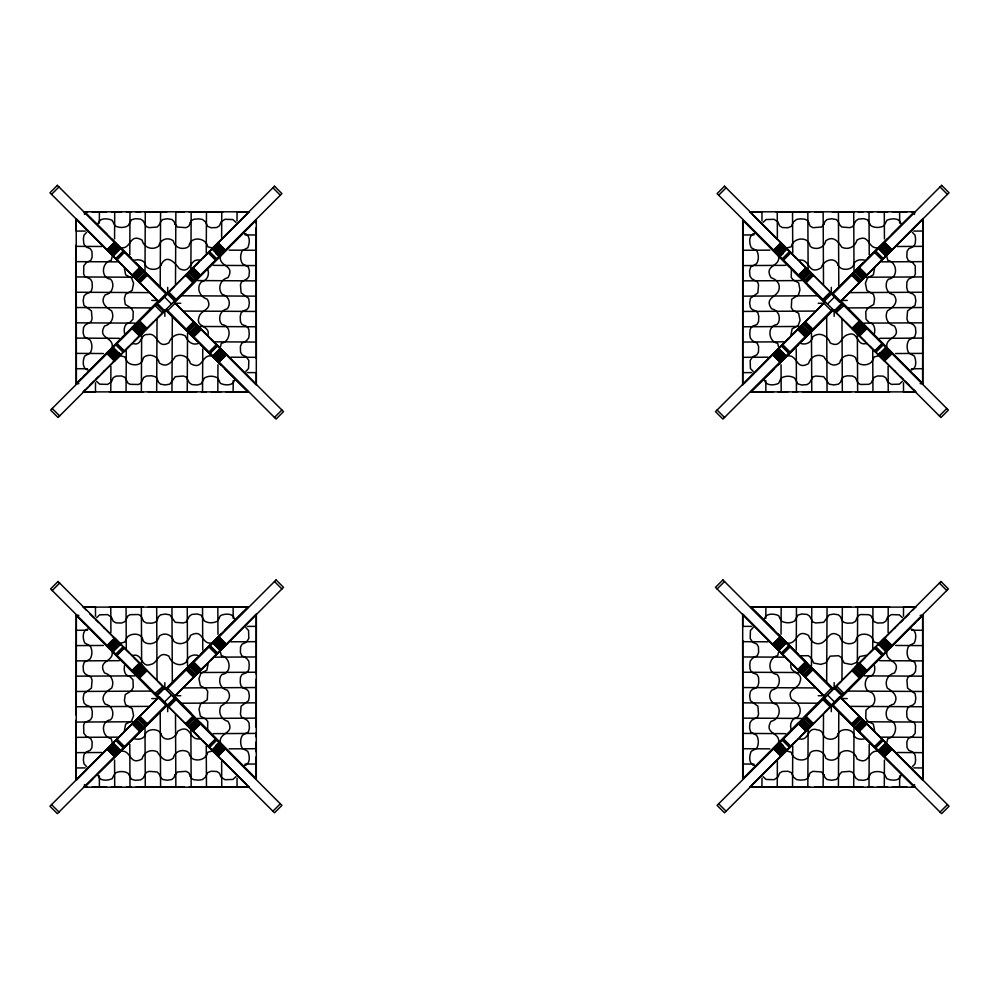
<?xml version="1.0" encoding="UTF-8"?>
<svg xmlns="http://www.w3.org/2000/svg" width="999" height="999" viewBox="0 0 999 999"><rect width="100%" height="100%" fill="white"/><g stroke="black" fill="none" stroke-linecap="round" stroke-linejoin="round"><path stroke-width="1.5" d="M80.882 379.083L76.386 383.641L76.224 245.042M122.265 733.878L76.224 780.119L76.261 720.067M76.261 715.234L76.386 615.359L85.002 624.1M256.156 227.747L256.306 358.653M256.206 737.125L256.206 732.292M256.268 679.07L256.206 727.459M210.265 660.426L256.306 614.185L256.268 674.238M742.694 384.815L742.694 220.055L824.65 302.51L742.694 384.815L742.856 220.055L751.473 228.783M746.74 774.999L742.856 778.945L742.694 640.347M876.735 265.122L922.776 218.881L922.614 383.641L913.998 374.9M918.118 619.917L922.614 615.359L922.776 780.119L876.735 733.878M256.194 751.91L256.206 741.982M256.194 756.743L256.144 778.945L200.125 722.464M95.517 382.829L95.467 391.883L83.292 391.895L85.277 389.922M99.351 223.077L99.4 211.925L106.681 211.913M109.465 391.883L110.777 391.87L110.901 366.383M114.573 238.948L114.71 211.913L121.428 211.9M110.777 391.87L126.061 391.87L126.274 350.649M129.783 254.795L129.995 211.9L131.119 211.9M126.061 391.87L141.359 391.858L141.646 334.915M144.992 270.629L145.292 211.888L166.833 211.85M156.668 391.845L157.03 319.156M160.202 286.513L160.577 211.863M164.835 316.346L164.86 309.94M167.67 293.756L167.695 287.337M148.177 391.845L171.953 391.833L172.328 317.183M175.499 284.528L175.861 211.85L184.353 211.85M171.953 391.833L187.238 391.808L187.537 333.067M190.884 268.781L191.171 211.838L223.064 211.813M201.411 391.795L202.535 391.795L202.747 348.901M206.256 253.047L206.468 211.825M211.101 391.795L217.819 391.783L217.957 364.747M221.628 237.312L221.753 211.825M225.861 391.77L233.129 391.77L233.192 380.619M237.013 220.866L237.063 211.813L249.238 211.8L166.92 293.756L84.478 211.8L84.478 214.423M914.522 784.577L914.522 787.2L832.08 705.244L749.762 787.2L761.937 787.187L761.987 778.134M765.808 618.381L765.871 607.23L850.823 607.155M761.937 787.187L777.247 787.175L777.372 761.688M781.043 634.253L781.181 607.217M777.247 787.175L792.532 787.175L792.744 745.953M796.253 650.099L796.465 607.205M792.532 787.175L807.829 787.162L808.116 730.219M811.463 665.933L811.762 607.192M814.647 787.15L823.139 787.15L823.501 714.472M826.673 681.817L827.047 607.167M831.305 711.663L831.33 705.244M834.14 689.06L834.165 682.654M823.139 787.15L838.423 787.137L838.798 712.487M841.97 679.844L842.332 607.155M838.423 787.137L853.708 787.112L854.008 728.371M857.354 664.085L857.641 607.142L889.535 607.117M867.881 787.1L869.005 787.1L869.217 744.205M872.726 648.351L872.939 607.13M877.572 787.1L884.29 787.087L884.427 760.052M888.099 632.617L888.223 607.13M892.319 787.087L899.6 787.075L899.649 775.923M903.483 616.171L903.533 607.117L915.708 607.105L912.412 610.389M112.075 347.664C114.286 336.401 96.99 339.285 104.52 326.049C111.151 324.338 114.748 317.62 111.651 310.901C106.181 307.442 99.613 302.522 105.157 294.892C111.488 293.631 114.373 287.287 112.05 281.194L110.589 279.158C100.237 278.022 101.761 261.85 111.189 260.389L112.512 255.344M220.454 256.031C218.257 267.295 235.539 264.398 228.009 277.635C220.617 279.221 217.195 288.162 222.078 294.33C228.534 295.804 231.556 303.009 227.372 308.803C221.041 310.052 218.157 316.408 220.479 322.502L221.94 324.538C232.292 325.686 230.769 341.833 221.341 343.306L220.017 348.351M778.546 742.969C780.743 731.705 763.461 734.602 770.991 721.365C778.383 719.779 781.805 710.838 776.922 704.67C770.466 703.196 767.444 695.991 771.628 690.197C777.959 688.948 780.843 682.592 778.521 676.498L777.06 674.462C766.708 673.314 768.231 657.167 777.659 655.694L778.983 650.649M886.925 651.336C884.714 662.599 902.01 659.715 894.48 672.951C887.849 674.662 884.252 681.38 887.349 688.099C892.819 691.558 899.387 696.478 893.843 704.108C887.512 705.369 884.627 711.713 886.95 717.806L888.411 719.842C898.713 721.003 897.264 737.137 887.811 738.611L886.488 743.656M124.575 267.445L124.563 267.52A19.243 16.671 -90 0 0 124.513 268.881L125.662 274.887L131.593 278.009L133.591 283.329L132.168 290.384L125.587 294.343L124.425 298.451L125.262 304.458L131.206 308.017L133.229 311.626L132.979 319.193L129.808 322.59M207.967 336.251L207.967 336.163A19.243 16.671 -90 0 0 208.017 334.802C210.265 325.274 195.055 327.497 199.026 317.183C200.462 309.578 213.299 310.277 207.268 299.225C200.225 297.015 195.679 288.324 201.323 281.855C207.23 280.619 209.865 274.65 207.592 269.018M791.033 662.837L791.033 662.749A19.243 16.671 -90 0 0 790.983 664.198C788.735 673.726 803.945 671.503 799.974 681.817C798.538 689.422 785.701 688.723 791.732 699.775C798.775 701.985 803.321 710.676 797.677 717.145C791.77 718.381 789.135 724.35 791.408 729.982M874.425 731.555L874.437 731.48A19.243 16.671 -90 0 0 874.487 730.119L873.338 724.113L867.407 720.991L865.746 718.244L865.996 710.164L869.63 706.855M142.27 360.951L143.569 357.53L145.604 356.069C151.698 353.746 158.054 356.618 159.303 362.949C166.933 368.494 171.865 361.938 175.325 356.468C182.043 353.371 188.761 356.955 190.472 363.586C203.709 371.116 200.824 353.833 212.088 356.044M856.73 638.049L855.431 641.47L853.396 642.931C847.302 645.254 840.946 642.382 839.697 636.051C829.008 628.383 828.034 640.908 821.016 643.269C814.61 645.179 810.301 640.746 808.528 635.414C795.291 627.884 798.176 645.167 786.912 642.956M98.052 223.701C99.101 217.607 107.842 218.182 112.125 220.329L115.097 225.849C118.956 227.984 124.351 228.084 128.122 225.662L131.443 219.805L135.29 218.681L140.622 219.106L143.132 220.841L146.353 226.661L149.238 227.66L157.23 227.023L159.715 224.238M234.478 379.995C233.391 386.101 224.713 385.489 220.404 383.354L218.669 380.032M764.522 619.005C765.571 612.924 774.312 613.498 778.596 615.646L780.331 618.968M900.948 775.299C899.899 781.393 891.158 780.818 886.875 778.671L883.903 773.151C880.044 771.016 874.649 770.916 870.878 773.338L867.557 779.195L863.71 780.319L858.378 779.894L855.868 778.159L852.646 772.339L849.762 771.34L841.77 771.977L839.285 774.762M190.359 222.515L188.911 226.111L186.051 227.672L177.46 227.048L175.025 224.088M808.666 776.41L810.089 772.889L812.949 771.328L821.54 771.952L823.975 774.912M218.669 618.968L220.404 615.646C224.713 613.511 233.404 612.899 234.478 619.005M780.331 380.032L778.596 383.354C774.287 385.489 765.596 386.101 764.522 379.995M218.669 618.993L217.445 621.153C213.574 623.301 208.179 623.401 204.408 620.966L201.086 615.109L197.24 613.985L191.908 614.422L189.398 616.146L186.176 621.977L183.292 622.964L175.3 622.327L169.78 614.835L165.147 614.06L160.577 614.835L158.541 616.72L156.818 620.816L155.07 622.352L151.711 623.201L146.478 622.976L143.619 621.428L140.847 615.671L138.374 614.522L130.207 614.685L128.022 615.796L124.95 621.628L121.516 623.039L115.959 622.864L113.187 621.241L111.389 617.132L107.592 614.61L99.625 614.847L96.616 617.644M780.331 380.007L781.555 377.847C785.426 375.699 790.821 375.599 794.592 378.034L797.914 383.891L801.76 385.015L807.092 384.578L809.602 382.854L812.824 377.023L815.708 376.036L823.7 376.673L829.22 384.165L833.853 384.94L838.423 384.165L840.459 382.28L842.182 378.184L843.93 376.648L847.289 375.799L852.522 376.024L855.381 377.572L858.153 383.329L860.626 384.478L868.793 384.315L870.978 383.204L874.05 377.372L877.484 375.961L883.041 376.136L885.813 377.759L887.611 381.868L891.408 384.39L899.375 384.153L902.384 381.356M205.657 776.935L207.58 772.677L211.014 771.265L216.571 771.44L219.343 773.064L221.141 777.172L224.937 779.695L232.904 779.457L235.914 776.66M793.343 222.065L791.42 226.323L787.986 227.735L782.429 227.56L779.657 225.936L777.859 221.828L774.063 219.305L766.096 219.543L763.086 222.34M175.025 774.937L173.988 777.584L171.953 779.47L167.382 780.256L162.75 779.47L160.739 777.534L159.715 774.774M823.975 224.063L825.012 221.416L827.047 219.53L831.618 218.744L836.25 219.53L838.261 221.466L839.285 224.226M142.27 360.976C139.848 366.321 130.07 365.759 126.998 361.451M856.73 638.024C859.152 632.679 868.93 633.241 872.002 637.549M159.715 224.226L160.739 221.466L162.75 219.53L167.382 218.744L171.953 219.53L173.988 221.416L175.025 224.063M839.285 774.774L838.261 777.534L836.25 779.47L831.618 780.256L827.047 779.47L825.012 777.584L823.975 774.937M190.359 222.477L191.683 220.367L194.156 219.218L198.564 218.868L202.322 219.38L205.632 221.99M808.641 776.523L807.317 778.633L804.844 779.782L800.436 780.132L796.678 779.62L793.368 777.01M160.789 265.434C166.371 252.959 174.725 262.575 179.271 268.581C191.658 274.787 188.973 258.479 199.226 260.09A19.243 16.671 0 0 1 200.587 260.14L200.662 260.152M838.211 733.566C837.424 740.271 826.36 741.083 823.576 735.601C822.851 732.629 820.828 729.844 817.394 729.919C806.805 726.136 809.54 741.096 799.774 738.91A19.243 16.671 0 0 1 798.413 738.86L798.338 738.848M124.937 664.335C123.352 668.843 124.076 675.699 129.783 676.41M207.592 729.982L207.742 721.615L205.856 719.093L200.324 716.108L199.051 709.14L200.487 704.133L207.268 699.775L207.692 691.296L205.919 688.623L200.362 685.701L198.938 678.633L200.936 673.314L206.868 670.192L208.017 664.198A19.243 16.671 -90 0 0 207.967 662.837L207.967 662.837M791.408 269.018L791.258 277.385L793.144 279.907L798.676 282.892L799.949 289.86L798.513 294.867L791.732 299.225L791.308 307.704L793.081 310.377L798.638 313.299L800.062 320.367L798.064 325.686L792.132 328.808L790.983 334.802A19.243 16.671 -90 0 0 791.033 336.163L791.033 336.251M874.063 334.665C875.648 330.157 874.924 323.301 869.217 322.59M160.789 265.472C158.217 270.741 148.052 270.529 145.529 265.397C144.83 259.678 137.962 258.928 133.441 260.514M838.211 733.528C840.783 728.259 850.948 728.471 853.471 733.603C854.17 739.322 861.038 740.072 865.559 738.486M233.267 243.132L244.006 232.33M175.025 774.912L177.46 771.952L186.051 771.328L188.911 772.889L190.359 776.485M823.975 224.088L821.54 227.048L812.949 227.672L810.089 226.111L808.666 222.59M126.998 637.549C130.07 633.241 139.848 632.679 142.27 638.024M872.002 361.451C868.93 365.759 859.152 366.321 856.73 360.976M205.632 777.01L202.322 779.62L198.564 780.132L194.156 779.782L191.683 778.633L190.359 776.523M793.368 221.99L796.678 219.38L800.436 218.868L804.844 219.218L807.317 220.367L808.641 222.477M807.729 319.493L793.106 334.178M195.891 280.794L174.35 302.51L256.306 384.815L256.306 220.055L174.35 302.51L205.894 334.178M803.109 718.206L824.65 696.49L742.694 614.185L742.694 778.945L824.65 696.49L793.106 664.822M862.362 676.098L840.821 697.814L872.364 729.482M115.222 360.102L100.849 374.413M883.778 638.898L898.151 624.587M755.182 372.29L778.558 348.776M188.686 272.103L198.601 262.213M133.928 341.471L143.881 331.556M855.156 667.407L865.072 657.529M810.226 726.997L800.399 736.787M196.828 658.079L165.609 689.06L123.901 647.539L116.521 654.845M863.298 262.762L832.08 293.756L831.33 293.007M802.172 340.921L833.391 309.94L875.099 351.461L882.479 344.156M788.735 338.574L779.22 348.114M155.482 700.499L126.636 729.482M821.952 305.195L817.219 309.965M843.518 298.501L872.364 269.518M83.953 375.974L85.002 374.9M247.527 228.783L256.144 220.055L256.156 223.127M913.998 624.1L915.047 623.026M219.056 257.442L209.603 266.995M885.526 652.747L876.073 662.312M103.983 355.806L108.716 351.036M167.67 293.007L166.92 293.756M164.86 310.689L165.609 309.94L248.052 391.895L83.292 391.895L86.588 388.611M834.14 688.311L833.416 689.048L811.688 667.532M831.33 705.993L832.08 705.244M895.017 643.194L890.284 647.964M78.846 383.641L76.224 383.641L158.179 301.186L126.636 269.518M103.059 356.743L88.524 371.353M112.862 346.865L127.797 331.805M103.621 371.665L104.733 370.542M219.668 256.83L229.47 246.953M96.753 774.887L174.575 698.026M181.781 689.035L174.375 696.465L190.996 713.286M744.667 382.829L754.158 373.314M747.352 774.387L798.875 722.464M894.267 628.458L895.379 627.335M895.941 642.257L910.476 627.647M922.776 615.359L840.821 697.814L922.776 780.119L922.776 615.359L920.154 615.359M131.955 327.597L158.179 301.186L76.224 218.881L76.224 383.641M212.537 248.339L202.984 257.842M93.956 381.281L86.626 388.586M153.371 322.115L144.818 330.644M891.483 234.827L909.964 216.458M879.008 643.643L869.942 652.672M905.044 617.719L908.84 613.935M786.463 750.661L791.233 745.916M51.561 194.38L58.991 186.95M106.968 249.825L114.398 242.395L107.005 249.862M107.155 250.012L114.585 242.582M107.917 250.774L115.347 243.344M85.277 231.094L76.224 231.044L76.224 218.881L108.017 250.799L115.484 243.481M122.265 265.122L108.217 250.999L115.597 243.594M109.103 251.96L116.546 244.543M109.403 252.26L116.846 244.842M110.015 252.872L117.445 245.442M110.327 253.184L117.757 245.754M110.839 253.696L118.269 246.266M111.376 254.233L118.806 246.815M111.551 254.408L119.106 247.115M112.75 255.607L120.18 248.177M113.212 256.069L120.642 248.639M115.734 258.591L123.164 251.174M116.309 259.178L123.739 251.748M116.483 259.34L123.913 251.923M117.033 259.89L124.463 252.46M132.193 275.062L139.623 267.645M132.392 275.262L139.823 267.832L132.567 275.449M132.692 275.562L135.876 272.39M132.904 275.786L140.397 268.419M133.054 275.936L140.497 268.506M133.279 276.149L140.709 268.731M133.367 276.248L140.797 268.818M133.604 276.473L141.034 269.056L133.716 276.586M133.891 276.76L141.234 269.243M134.191 277.06L141.621 269.63M134.578 277.46L141.92 269.942M134.778 277.647L142.133 270.155M134.977 277.859L142.42 270.429M135.202 278.084L142.645 270.667L135.277 278.147M135.627 278.509L142.994 271.016M135.677 278.559L143.119 271.129M135.939 278.821L143.344 271.366M136.026 278.908L143.469 271.478M136.326 279.208L143.756 271.778M136.488 279.37L143.918 271.94M137.825 280.707L145.255 273.276M138.274 281.156L145.704 273.726M138.886 281.768L146.329 274.35M139.111 281.993L146.541 274.563M139.86 282.742L147.29 275.312M158.416 301.311L165.846 293.881M167.72 310.627L175.15 303.197M186.201 329.108L193.631 321.69M186.938 329.857L194.38 322.427M187.163 330.082L194.593 322.652M187.787 330.694L195.217 323.276M188.237 331.156L195.667 323.726M189.573 332.492L197.003 325.062M189.735 332.655L197.165 325.224M190.022 332.942L197.465 325.524M190.147 333.067L197.552 325.612M190.372 333.291L197.814 325.874M190.434 333.341L197.927 325.986M190.784 333.703L198.214 326.273M190.846 333.766L198.289 326.348M191.084 333.991L198.514 326.573M191.284 334.203L198.789 326.848M191.571 334.49L198.913 326.973M191.87 334.79L199.313 327.372M192.258 335.177L199.6 327.672M192.345 335.264L199.775 327.834M192.457 335.377L199.887 327.947M192.695 335.614L200.125 328.184M192.782 335.701L200.212 328.271M193.007 335.926L200.437 328.496M193.157 336.076L200.524 328.584M193.594 336.513L200.924 328.983M195.792 334.465L201.099 329.158M193.868 336.788L201.298 329.358M209.016 351.948L216.446 344.518M209.565 352.497L216.995 345.067M209.74 352.672L217.17 345.242M210.314 353.246L217.745 345.816M212.849 355.781L220.28 348.351M213.311 356.243L220.742 348.813M214.373 357.305L221.803 349.875M214.498 357.43L221.928 350.012M214.673 357.605L222.103 350.187M215.21 358.154L222.64 350.724M215.722 358.666L223.164 351.236M216.034 358.978L223.464 351.548M216.633 359.578L224.076 352.147M216.933 359.877L224.375 352.447M217.882 360.826L225.312 353.396M217.994 360.939L225.474 353.559M218.157 361.089L225.562 353.646M218.893 361.825L226.323 354.408M219.043 361.988L226.473 354.558M219.081 362.025L226.511 354.595M52.21 590.521L59.64 583.091M274.475 417.457L281.905 410.027M107.13 645.441L114.523 637.986M107.28 645.604L114.71 638.174M108.029 646.353L115.434 638.898M108.129 646.44L115.597 639.048M108.279 646.603L115.709 639.173M109.216 647.527L116.646 640.109M109.515 647.827L116.945 640.396M110.115 648.426L117.545 640.996M110.414 648.738L117.845 641.308M110.926 649.238L118.357 641.82M111.463 649.775L118.893 642.357M111.763 650.074L119.068 642.519M112.812 651.136L120.242 643.706M113.274 651.585L120.767 644.23M115.784 654.095L123.202 646.665M116.346 654.67L123.776 647.24M117.058 655.381L124.488 647.951M132.08 670.404L139.51 662.974M132.28 670.591L139.785 663.249M132.455 670.779L139.885 663.348M132.58 670.891L137.887 665.584M132.792 671.103L140.222 663.673M132.842 671.166L140.372 663.823M133.154 671.465L140.672 664.135M133.479 671.79L140.909 664.36M133.591 671.902L141.096 664.56M133.754 672.077L141.184 664.647M134.053 672.364L141.483 664.947M134.353 672.677L141.783 665.247M134.565 672.876L141.87 665.334M134.64 672.951L142.07 665.521M134.84 673.164L142.27 665.734M135.14 673.451L142.495 665.958M135.414 673.738L142.845 666.308M135.539 673.85L142.919 666.37M135.764 674.075L143.194 666.658M135.789 674.113L143.307 666.77M136.176 674.487L143.606 667.07M136.339 674.65L143.881 667.444M137.662 675.973L145.092 668.543M138.112 676.423L145.542 668.993M138.711 677.035L146.141 669.605M138.936 677.26L146.366 669.829M139.673 677.996L147.103 670.566M155.07 693.381L162.924 686.375M156.344 694.667L163.774 687.237M157.018 695.341L164.448 687.911M157.268 695.579L164.698 688.149M201.111 653.821L210.677 644.355M164.086 702.409L171.516 694.979M186.538 684.265L205.894 664.822M167.919 706.231L175.349 698.813M168.706 707.017L176.136 699.587M185.427 723.738L192.857 716.32M186.164 724.475L193.594 717.057M186.388 724.7L193.818 717.27M187 725.311L194.418 717.881M187.437 725.761L194.867 718.331M718.681 195.217L726.111 187.787M188.761 727.085L196.191 719.655M188.923 727.247L196.353 719.817M189.31 727.622L196.653 720.104M189.335 727.659L196.766 720.229M189.61 727.934L196.99 720.454M189.685 727.996L197.115 720.566M190.035 728.358L197.402 720.853M190.26 728.571L197.69 721.141M190.472 728.783L197.889 721.353M190.659 728.97L197.964 721.428M190.747 729.058L198.177 721.628M191.046 729.37L198.476 721.94M198.776 722.227L191.346 729.657L198.938 722.402M191.621 729.944L199.051 722.514M191.858 730.169L199.375 722.839M192.158 730.481L199.688 723.139M192.308 730.631L199.738 723.201M197.827 725.536L199.95 723.413M192.645 730.968L200.075 723.538M192.745 731.068L200.25 723.713M193.019 731.343L200.449 723.913M208.042 746.353L215.472 738.923M208.579 746.89L216.009 739.472M208.754 747.065L216.184 739.635M209.328 747.639L216.746 740.209M215.759 745.579L218.943 742.394M211.825 750.149L219.193 742.657M212.287 750.599L219.718 743.181M213.461 751.785L220.767 744.23M213.636 751.96L221.066 744.53M214.173 752.497L221.603 745.067M214.685 752.996L222.115 745.579M214.985 753.308L222.415 745.878M215.584 753.908L223.014 746.478M215.884 754.208L223.314 746.777M216.82 755.144L224.251 747.714M216.933 755.256L224.413 747.864M217.095 755.406L224.5 747.951M217.819 756.131L225.25 748.713M217.969 756.293L225.437 748.9M773.601 250.137L780.993 242.67M773.75 250.287L781.181 242.869M774.5 251.049L781.93 243.619M774.637 251.174L782.017 243.706M774.749 251.286L782.18 243.856M775.686 252.223L783.116 244.792M775.986 252.522L783.416 245.092M776.585 253.122L784.015 245.692M776.885 253.421L784.315 246.004M777.397 253.933L784.827 246.503M777.934 254.47L785.364 247.04M778.109 254.645L785.539 247.215M778.233 254.77L785.664 247.34M779.282 255.819L786.712 248.401M779.744 256.281L787.237 248.913M780.057 256.606L783.241 253.421M782.254 258.791L789.672 251.361M782.816 259.365L790.246 251.935M782.991 259.528L790.421 252.11M783.528 260.077L790.958 252.647M798.551 275.087L805.981 267.657M798.75 275.287L806.168 267.857M798.925 275.462L806.255 267.932M799.05 275.587L801.173 273.464M799.262 275.799L806.742 268.431M799.412 275.949L806.842 268.519M799.625 276.161L807.055 268.731M799.712 276.261L807.142 268.831M799.949 276.486L807.379 269.056M800.062 276.598L807.492 269.168M800.137 276.686L807.654 269.343M800.524 277.06L807.954 269.63M800.823 277.372L808.253 269.942M800.911 277.46L808.341 270.03M801.111 277.647L808.466 270.142M801.31 277.859L808.74 270.429M801.598 278.147L808.965 270.642M801.885 278.434L809.315 271.004M802.01 278.546L809.39 271.066M802.259 278.808L809.665 271.341M802.347 278.896L809.777 271.466M802.647 279.183L810.077 271.753M802.809 279.345L810.239 271.915M272.889 811.213L280.319 803.783M804.133 280.669L811.563 273.239M804.582 281.119L812 273.689M805.182 281.73L812.612 274.3M805.406 281.943L812.836 274.525M806.143 282.68L813.573 275.262M822.864 299.413L830.294 291.983M823.651 300.2L831.068 292.757M824.425 300.974L831.855 293.544M867.582 258.504L877.134 249.051M825.249 301.798L715.484 411.638L722.914 419.068L832.679 309.228M827.484 304.021L834.914 296.591M797.889 345.179L788.323 354.645M834.302 310.851L841.732 303.421M834.552 311.089L841.982 303.659M835.226 311.763L842.656 304.333M843.93 305.619L836.076 312.625M851.897 328.434L859.327 321.004M852.634 329.171L860.064 321.74M852.859 329.395L860.289 321.965M853.458 330.007L860.888 322.577M853.908 330.457L861.338 323.027M855.156 331.593L862.661 324.35M855.394 331.93L862.824 324.513M855.693 332.23L863.111 324.8M855.781 332.317L863.236 324.925M863.461 325.15L856.031 332.58L863.586 325.262M856.443 332.979L863.86 325.549M856.505 333.054L863.935 325.612M856.73 333.266L864.16 325.836M856.93 333.479L864.36 326.049M857.005 333.541L864.435 326.124M857.13 333.666L864.647 326.323M857.517 334.053L864.947 326.636M857.816 334.353L865.246 326.923M857.904 334.44L865.334 327.01M857.979 334.528L865.521 327.21M858.328 334.865L865.758 327.435M858.416 334.952L865.846 327.535M858.628 335.177L866.058 327.747M858.728 335.264L866.208 327.897M861.113 333.416L866.42 328.109M859.115 335.652L866.545 328.221M859.29 335.839L866.645 328.321M859.49 336.026L866.92 328.596M874.512 351.049L881.942 343.619M875.224 351.76L882.654 344.33M875.798 352.335L883.216 344.905M878.233 354.77L880.356 352.647M878.296 354.845L885.726 347.415M878.758 355.294L886.188 347.864M879.807 356.343L887.237 348.926M879.932 356.481L887.362 349.051M880.107 356.643L887.537 349.225M880.643 357.18L888.074 349.762M881.155 357.692L888.586 350.262M881.455 358.004L888.885 350.574M882.055 358.604L889.485 351.173M882.354 358.891L889.784 351.473M883.291 359.827L890.833 352.522M883.566 360.102L890.871 352.56M884.29 360.826L891.72 353.396M717.095 588.973L724.525 581.543M939.36 415.909L946.79 408.479M772.489 644.405L779.957 637.012M772.677 644.592L780.107 637.175M773.438 645.354L780.868 637.924L773.563 645.491M773.688 645.604L781.118 638.174M774.625 646.553L782.067 639.123M774.924 646.852L782.367 639.422M775.536 647.452L782.966 640.022M775.836 647.764L783.278 640.334M776.36 648.276L783.79 640.846M776.897 648.813L784.327 641.395M777.072 648.988L784.502 641.57M777.197 649.125L784.627 641.695M778.258 650.187L785.689 642.757M778.721 650.649L786.151 643.219M781.255 653.184L788.686 645.754M781.83 653.758L789.26 646.328M782.005 653.933L789.435 646.503M782.554 654.482L789.984 647.052M797.702 669.642L805.132 662.212M797.976 669.917L805.406 662.487M798.076 670.017L805.519 662.587M798.476 670.416L805.843 662.924M798.563 670.504L805.993 663.074M798.875 670.816L806.218 663.299M799.113 671.053L806.543 663.623M799.3 671.241L806.655 663.736M799.4 671.328L806.83 663.91M799.687 671.628L807.13 664.21M800.087 672.027L807.429 664.51M800.211 672.152L807.642 664.722M800.286 672.215L807.716 664.797M800.486 672.427L807.916 665.009M800.711 672.652L808.216 665.297M801.073 673.014L808.503 665.584L801.186 673.126M808.853 665.933L801.423 673.363L808.978 666.058M801.835 673.776L809.265 666.345M801.997 673.938L809.427 666.508M803.333 675.274L810.763 667.844M803.783 675.724L811.213 668.306M804.407 676.348L811.837 668.918M804.62 676.573L812.062 669.143M805.369 677.31L812.799 669.892M823.85 695.804L831.28 688.373M833.154 705.119L840.584 697.689M851.71 723.688L859.14 716.258M852.459 724.437L859.889 717.007M852.671 724.65L860.114 717.232M853.296 725.274L860.726 717.844M853.745 725.724L861.175 718.293M855.082 727.06L862.512 719.63M855.244 727.222L862.674 719.792M855.531 727.522L862.974 720.092M855.631 727.609L863.086 720.217M855.931 727.921L863.436 720.566M863.723 720.853L856.293 728.271L863.785 720.916M856.58 728.571L864.023 721.141M856.867 728.845L864.222 721.353M856.992 728.97L864.422 721.54L857.08 729.058M857.379 729.37L864.809 721.94M857.766 729.757L865.109 722.24M865.284 722.414L857.854 729.832L865.396 722.527M858.203 730.182L865.634 722.752M858.291 730.269L865.721 722.851M858.503 730.494L866.033 723.151M858.653 730.644L866.096 723.214M863.124 726.61L866.308 723.438M858.99 730.981L866.433 723.551M859.177 731.168L866.533 723.651M859.377 731.355L866.807 723.938M874.537 746.54L881.967 739.11M875.087 747.077L882.517 739.66M875.261 747.252L882.691 739.822M875.836 747.826L883.266 740.409M878.358 750.361L885.788 742.931M878.82 750.823L886.25 743.393M879.894 751.885L887.324 744.467M880.019 752.022L887.449 744.592M880.194 752.185L887.624 744.767M880.731 752.734L888.161 745.304M881.243 753.246L888.673 745.816M881.555 753.558L888.985 746.128M882.154 754.158L889.597 746.74M882.454 754.457L889.897 747.04M883.403 755.406L890.833 747.976M883.566 755.569L891.083 748.226M883.678 755.681L891.108 748.251M884.415 756.418L891.845 748.988M884.565 756.568L892.032 749.175M940.009 812.05L947.439 804.62M89.885 385.339L98.664 376.598M112.924 362.387L121.703 353.646M877.297 645.354L886.076 636.613M900.336 622.402L909.115 613.661M174.388 286.326L169.618 291.071M247.252 213.774L213.199 247.677M158.142 317.37L162.924 312.625M99.875 375.412L95.829 379.395M211.288 643.756L221.154 633.94M243.494 611.763L224.975 630.144M84.478 784.577L84.478 787.2L166.92 705.244L167.67 705.993M877.746 248.439L887.624 238.636M914.522 211.8L832.08 293.756L749.762 211.8L914.522 211.8L914.522 214.423M755.506 387.237L774.025 368.856M777.846 365.06L787.712 355.244M899.125 623.588L903.171 619.605M836.076 686.375L840.858 681.63M751.748 785.226L785.801 751.323M824.612 712.674L829.382 707.929M129.058 346.328L115.409 359.902M157.43 698.563L158.179 697.814L76.224 615.359L78.846 615.359M823.9 303.259L824.65 302.51L808.004 285.714M841.57 300.437L840.821 301.186L922.776 383.641L920.154 383.641M879.669 642.981L883.591 639.098M791.495 745.654L796.016 741.158M126.985 637.574L124.8 642.082L119.755 643.406M93.207 778.408L84.478 787.037L87.55 787.05M872.015 361.426L874.2 356.918L879.245 355.594M244.106 611.163L248.052 607.267L148.177 607.155M910.576 215.846L914.522 211.963L911.45 211.95M754.894 387.837L750.948 391.733L773.139 391.77M86.413 262.475L83.791 265.796L83.641 273.963L84.79 276.423L90.534 279.196L92.083 282.055L92.308 287.3L91.458 290.659L89.935 292.407L85.827 294.118L83.953 296.154L83.167 300.724L83.941 305.357L91.433 310.876L92.07 318.868L91.084 321.753L85.265 324.987L83.529 327.497L83.104 332.817L84.216 336.675L90.085 339.997C92.507 343.756 92.407 349.151 90.26 353.022L84.753 355.981C82.605 360.264 82.03 369.018 88.124 370.055M246.116 341.221L248.739 337.899L249.238 334.153L248.888 329.732L247.74 327.26L245.629 325.936M752.884 657.779L750.261 661.101L749.762 664.847L750.112 669.268L751.26 671.74L753.371 673.064M912.587 736.525L915.209 733.204L915.359 725.037L914.21 722.577L908.466 719.804L906.917 716.945L906.692 711.7L907.542 708.341L909.065 706.593L913.173 704.882L915.047 702.846L915.833 698.276L915.059 693.643L907.567 688.124L906.93 680.132L907.916 677.247L913.735 674.013L915.471 671.503L915.896 666.183L914.784 662.325L908.915 659.003C906.493 655.244 906.592 649.85 908.74 645.978L914.247 643.019C916.395 638.736 916.97 629.982 910.876 628.945M86.763 232.205L83.953 235.202L83.404 238.911L83.716 243.169L84.753 245.679L86.701 247.19M245.766 371.491L248.576 368.494L248.813 360.514L246.291 356.718L242.17 354.92L240.559 352.16L240.372 346.591L241.783 343.169L246.054 341.246M753.234 627.509L750.424 630.506L750.187 638.486L752.709 642.282L756.83 644.08L758.441 646.84L758.628 652.409L757.217 655.831L752.946 657.754M912.237 766.795L915.047 763.798L915.596 760.089L915.284 755.831L914.247 753.321L912.324 751.822M912.299 247.19L914.247 245.679L915.284 243.169L915.596 238.911L915.047 235.202L912.237 232.205M86.676 751.822L84.753 753.321L83.716 755.831L83.404 760.089L83.953 763.798L86.763 766.795M752.896 234.153C748.438 236.788 749.462 243.644 751.223 247.702L756.73 250.674C758.878 254.545 758.978 259.94 756.555 263.699L750.686 267.02L749.575 270.879L749.999 276.199L751.735 278.709L757.554 281.943L758.541 284.815L757.904 292.819L750.411 298.326L749.637 302.972L750.424 307.53L752.297 309.578L756.405 311.288L757.929 313.037L758.778 316.396L758.553 321.641L757.005 324.488L753.471 325.911M246.104 764.847C250.562 762.212 249.538 755.356 247.777 751.298L242.27 748.326C240.122 744.455 240.022 739.06 242.445 735.301L248.314 731.98L249.425 728.121L249.001 722.801L247.265 720.291L241.446 717.057L240.459 714.185L241.096 706.181L248.589 700.674L249.363 696.028L248.576 691.47L246.703 689.422L242.595 687.712L241.071 685.963L240.222 682.604L240.447 677.359L241.995 674.512L245.592 673.064M869.192 676.41C864.085 678.933 863.898 688.811 868.893 691.583C876.098 692.257 876.922 704.732 870.229 706.655M752.921 234.153L754.582 233.641M245.991 764.884L244.418 765.359M199.088 343.169C192.345 346.129 187.725 341.358 185.227 335.901C178.122 331.805 171.229 336.301 168.881 342.844C156.443 349.725 158.491 332.143 147.752 334.515C139.935 333.641 142.245 346.278 133.304 343.606A19.243 16.671 0 0 1 131.943 343.544L131.943 343.544M799.912 655.831L808.266 655.681L810.801 657.567L813.773 663.099L820.741 664.36L825.761 662.936L830.119 656.156L838.598 655.719L841.258 657.504L844.192 663.061L851.248 664.485L856.58 662.487L859.689 656.555L865.696 655.394A19.243 16.671 0 0 1 867.057 655.456L867.132 655.456M912.287 247.203L908.64 248.776L907.03 251.536L906.842 257.093L908.253 260.527L912.524 262.45M86.713 751.797L90.36 750.224L91.97 747.464L92.158 741.907L90.747 738.473L86.476 736.55M753.371 325.936L751.26 327.26L750.112 329.732L749.762 334.153L750.261 337.899L752.884 341.221M245.629 673.064L247.74 671.74L248.888 669.268L249.238 664.847L248.739 661.101L246.116 657.779M129.783 322.59C124.076 323.301 123.352 330.157 124.937 334.665M869.217 676.41C874.924 675.699 875.648 668.843 874.063 664.335M86.476 262.45L90.747 260.527L92.158 257.093L91.97 251.536L90.36 248.776L86.713 247.203M912.524 736.55L908.253 738.473L906.842 741.907L907.03 747.464L908.64 750.224L912.287 751.797M910.876 370.055C916.97 369.006 916.395 360.277 914.247 355.981L908.74 353.022C906.592 349.151 906.493 343.756 908.915 339.997L914.784 336.675L915.896 332.817L915.471 327.497L913.735 324.987L907.916 321.753L906.93 318.868L907.567 310.876L915.059 305.357L915.833 300.724L915.047 296.154L913.173 294.118L909.065 292.407L907.542 290.659L906.692 287.3L906.917 282.055L908.466 279.196L914.21 276.423L915.359 273.963L915.209 265.796L912.587 262.475M88.124 628.945C82.03 629.994 82.605 638.723 84.753 643.019L90.26 645.978C92.407 649.85 92.507 655.244 90.085 659.003L84.216 662.325L83.104 666.183L83.529 671.503L85.265 674.013L91.084 677.247L92.07 680.132L91.433 688.124L83.941 693.643L83.167 698.276L83.953 702.846L85.827 704.882L89.935 706.593L91.458 708.341L92.308 711.7L92.083 716.945L90.534 719.804L84.79 722.577L83.641 725.037L83.791 733.204L86.413 736.525M786.225 248.089L791.27 246.778C792.769 237.35 808.903 235.814 810.039 246.166L812.075 247.627C818.169 249.95 824.525 247.065 825.773 240.747C833.403 235.202 838.336 241.758 841.795 247.228C848.513 250.324 855.231 246.741 856.942 240.11C870.179 232.58 867.294 249.862 878.558 247.652M212.775 750.911L207.73 752.222C206.231 761.65 190.097 763.186 188.961 752.834L186.925 751.373C180.831 749.05 174.475 751.935 173.227 758.253C165.597 763.798 160.664 757.242 157.205 751.772C150.512 748.713 143.744 752.21 142.058 758.89C128.821 766.42 131.706 749.138 120.442 751.348M798.338 260.152L798.413 260.14A19.243 16.671 0 0 1 799.774 260.09C810.439 258.966 807.654 275.999 821.278 267.744C823.313 260.052 835.364 255.844 838.211 265.434M867.057 343.544L867.132 343.544A19.243 16.671 0 0 1 865.696 343.606C856.168 345.841 858.391 330.632 848.076 334.603C840.509 336.064 841.133 348.863 830.119 342.844C827.896 335.801 819.205 331.256 812.736 336.9C811.513 342.807 805.531 345.454 799.912 343.169M131.868 655.456L131.943 655.456A19.243 16.671 0 0 1 133.304 655.394C142.832 653.159 140.609 668.368 150.924 664.397C158.491 662.936 157.867 650.137 168.881 656.156C171.104 663.199 179.795 667.744 186.264 662.1C187.487 656.193 193.469 653.546 199.088 655.831M200.662 738.848L200.587 738.86A19.243 16.671 0 0 1 199.226 738.91C188.561 740.034 191.346 723.001 177.722 731.256C175.812 739.023 163.549 743.106 160.789 733.566M786.912 356.044C798.176 353.833 795.291 371.116 808.528 363.586C810.251 356.955 816.957 353.359 823.676 356.468C827.135 361.938 832.067 368.494 839.697 362.949C840.946 356.631 847.302 353.746 853.396 356.069L855.431 357.53L856.73 360.951M212.088 642.956C200.824 645.167 203.709 627.884 190.472 635.414C188.848 642.757 179.982 646.253 173.776 641.346C172.328 635.202 165.235 631.655 159.303 636.051C158.054 642.369 151.698 645.254 145.604 642.931L143.569 641.47L142.27 638.049M189.186 211.85L191.171 211.838M913.723 231.094L922.776 231.044M742.819 234.977L753.958 234.927M897.264 246.491L922.751 246.353M742.806 250.287L769.829 250.15M881.53 261.85L922.764 261.651M742.781 265.584L785.676 265.359M865.796 277.223L922.751 276.935M742.769 280.869L801.51 280.569M850.049 292.62L922.726 292.245M742.756 296.154L817.407 295.779M840.833 300.449L847.239 300.412M818.231 303.284L824.637 303.246M848.064 307.917L922.714 307.53M742.744 311.451L815.421 311.076M863.96 323.127L922.701 322.827M742.719 326.76L799.675 326.473M879.782 338.324L922.689 338.112M742.707 342.045L783.94 341.833M895.641 353.534L922.664 353.396M742.707 357.33L768.206 357.205M911.513 368.768L922.651 368.706M742.694 372.639L751.748 372.602M141.359 391.858L143.344 391.845M855.656 607.155L857.641 607.142M247.252 626.398L256.306 626.361M76.349 630.294L87.487 630.232M230.794 641.795L256.293 641.67M76.336 645.604L103.359 645.466M215.06 657.167L256.293 656.955M76.311 660.888L119.218 660.676M199.325 672.527L256.281 672.24M76.299 676.173L135.04 675.873M183.579 687.924L256.256 687.549M76.286 691.47L150.936 691.083M174.363 695.754L180.769 695.716M151.761 698.588L158.167 698.551M181.593 703.221L256.243 702.846M76.274 706.755L148.951 706.38M197.49 718.431L256.231 718.131M76.249 722.065L133.204 721.778M213.324 733.641L256.219 733.416M76.236 737.349L117.47 737.15M229.171 748.85L256.194 748.713M76.249 752.647L101.736 752.509M245.042 764.073L256.181 764.023M76.224 767.956L85.277 767.906M807.829 787.162L809.814 787.15M92.17 211.95L99.4 211.925M135.964 211.9L140.797 211.888M867.881 211.9L872.714 211.9M887.487 211.913L877.572 211.9M906.83 211.95L892.319 211.913M196.566 391.795L187.238 391.808M233.129 391.77L248.052 391.733L244.106 387.837M777.984 391.77L787.899 391.795M792.756 391.795L797.589 391.795M765.871 607.23L750.948 607.267L754.894 611.163M92.17 787.05L106.681 787.087M111.513 787.087L121.428 787.1M126.286 787.1L131.119 787.1M899.6 787.075L906.83 787.05M863.036 787.1L853.708 787.112M87.55 211.95L84.478 211.963L88.424 215.846M111.513 211.913L114.71 211.913M126.286 211.9L129.995 211.9M217.819 391.783L221.016 391.77M202.535 391.795L206.244 391.795M869.005 787.1L872.714 787.1M884.29 787.087L887.487 787.087M911.45 787.05L914.522 787.037L892.057 764.747M814.647 211.85L823.139 211.85L823.501 284.528M84.478 211.8L249.238 211.8M809.814 211.85L775.936 211.813M850.823 391.845L802.434 391.795M855.656 391.845L889.535 391.883M143.344 607.155L109.465 607.117M86.588 610.389L83.292 607.105L248.052 607.105L165.609 689.06L164.86 688.311M915.708 607.105L750.948 607.105L833.391 689.06L875.099 647.539L882.479 654.845M189.186 787.15L249.238 787.2L166.92 705.244M84.478 787.2L249.238 787.2M749.762 787.2L914.522 787.2M184.353 787.15L135.964 787.1M832.167 211.85L853.708 211.888L854.008 270.629M749.762 211.8L761.937 211.813L761.987 220.866M83.292 607.105L95.467 607.117L95.517 616.171M858.203 211.888L863.036 211.9M245.042 234.927L256.181 234.977M76.249 246.353L101.736 246.491M229.171 250.15L256.194 250.287M76.236 261.651L117.47 261.85M213.324 265.359L256.219 265.584M76.249 276.935L133.204 277.223M197.49 280.569L256.231 280.869M76.274 292.245L148.951 292.62M181.593 295.779L256.243 296.154M151.761 300.412L158.167 300.449M174.363 303.246L180.769 303.284M76.286 307.53L150.936 307.917M183.579 311.076L256.256 311.451M76.299 322.827L135.04 323.127M199.325 326.473L256.281 326.76M76.311 338.112L119.218 338.324M215.06 341.833L256.293 342.045M76.336 353.396L103.359 353.534M230.794 357.205L256.293 357.33M76.349 368.706L87.487 368.768M247.252 372.602L256.306 372.639L256.306 384.815L210.265 338.574M751.748 626.398L742.694 626.361L742.694 614.185L788.735 660.426M911.513 630.232L922.651 630.294M742.707 641.67L768.206 641.795M895.641 645.466L922.664 645.604M742.707 656.955L783.94 657.167M879.782 660.676L922.689 660.888M742.719 672.24L799.675 672.527M863.96 675.873L922.701 676.173M742.744 687.549L815.421 687.924M848.064 691.083L922.714 691.47M818.231 695.716L824.637 695.754M840.833 698.551L847.239 698.588M742.756 702.846L817.407 703.221M850.049 706.38L922.726 706.755M742.769 718.131L801.51 718.431M865.796 721.778L922.751 722.065M742.781 733.416L785.676 733.641M881.53 737.15L922.764 737.349M742.806 748.713L769.829 748.85M897.264 752.509L922.751 752.647M742.819 764.023L753.958 764.073M913.723 767.906L922.776 767.956M120.442 247.652C131.706 249.862 128.821 232.58 142.058 240.11C143.644 247.502 152.572 250.911 158.754 246.041C160.227 239.585 167.432 236.563 173.227 240.747C174.475 247.065 180.831 249.95 186.925 247.627L188.961 246.166C190.11 235.814 206.231 237.35 207.73 246.778L212.775 248.089M878.558 751.348C867.294 749.138 870.179 766.42 856.942 758.89C855.356 751.498 846.428 748.089 840.246 752.959C838.773 759.415 831.568 762.437 825.773 758.253C824.525 751.935 818.169 749.05 812.075 751.373L810.039 752.834C808.89 763.186 792.769 761.65 791.27 752.222L786.225 750.911M119.755 355.594L124.8 356.918L126.985 361.426M879.245 643.406L874.2 642.082L872.015 637.574M244.418 233.641L246.079 234.153M754.582 765.359L753.009 764.884M245.592 325.936L241.995 324.488L240.447 321.641L240.222 316.396L241.071 313.037L242.595 311.288L246.703 309.578L248.576 307.53L249.363 302.972L248.589 298.326L241.096 292.819L240.459 284.815L241.446 281.943L247.265 278.709L249.001 276.199L249.425 270.879L248.314 267.02L242.445 263.699C240.022 259.94 240.122 254.545 242.27 250.674L247.777 247.702C249.538 243.644 250.562 236.788 246.104 234.153M753.471 673.089L757.005 674.512L758.553 677.359L758.778 682.604L757.929 685.963L756.405 687.712L752.297 689.422L750.424 691.47L749.637 696.028L750.411 700.674L757.904 706.181L758.541 714.185L757.554 717.057L751.735 720.291L749.999 722.801L749.575 728.121L750.686 731.98L756.555 735.301C758.978 739.06 758.878 744.455 756.73 748.326L751.223 751.298C749.462 755.356 748.438 762.212 752.896 764.847M752.946 341.246L757.217 343.169L758.628 346.591L758.441 352.16L756.83 354.92L752.709 356.718L750.187 360.514L750.424 368.494L753.234 371.491M246.054 657.754L241.783 655.831L240.372 652.409L240.559 646.84L242.17 644.08L246.291 642.282L248.813 638.486L248.576 630.506L245.766 627.509M865.559 260.514C860.888 258.828 854.07 259.827 853.383 265.622C850.636 270.467 840.758 270.704 838.211 265.472M133.441 738.486C138.112 740.172 144.93 739.173 145.617 733.378C148.364 728.533 158.242 728.296 160.789 733.528M869.192 322.59L866.021 319.193L865.771 311.626L867.794 308.017L873.738 304.458L874.575 298.451L873.413 294.343L866.832 290.384L865.409 283.329L867.407 278.009L873.338 274.887L874.487 268.881A19.243 16.671 90 0 0 874.437 267.52L874.425 267.445M129.808 676.41L132.979 679.807L133.229 687.374L131.206 690.983L125.262 694.542L124.425 700.549L125.587 704.657L132.168 708.616L133.591 715.671L131.593 720.991L125.662 724.113L124.513 730.119A19.243 16.671 -90 0 0 124.563 731.48L124.575 731.555M224.975 368.856L243.494 387.237M774.025 630.144L755.506 611.763M891.445 764.16L882.567 755.344M903.171 379.395L899.125 375.412M95.829 619.605L99.875 623.588M793.656 271.278L798.875 276.536M127.185 666.583L132.405 671.84M753.084 215.11L776.922 238.836M912.374 388.586L905.044 381.281M245.916 783.89L222.078 760.164M796.016 257.842L786.463 248.339M106.943 234.253L89.036 216.458M202.984 741.158L212.537 750.661M780.943 242.844L785.801 247.677M884.527 360.851L883.778 360.102M218.057 756.156L213.199 751.323M869.942 346.328L883.591 359.902M788.323 644.355L797.889 653.821M121.866 249.051L131.418 258.504M116.496 243.731L111.376 238.636M210.677 354.645L201.111 345.179M115.409 639.098L119.331 642.981M129.058 652.672L119.992 643.643M910.476 371.353L840.821 301.186L922.776 218.881L922.776 383.641M754.994 232.33L765.734 243.132M777.846 633.94L787.712 643.756M881.93 754.707L824.425 698.026M117.07 244.293L121.254 248.439M211.288 355.244L221.154 365.06M90.16 613.935L93.956 617.719M88.524 627.647L112.862 652.135M854.182 330.644L845.629 322.115M913.723 389.922L915.708 391.895L750.948 391.895L833.391 309.94L834.14 310.689M877.297 353.646L898.151 374.413M900.336 376.598L909.115 385.339M912.412 388.611L915.708 391.895L903.533 391.883L903.483 382.829M158.142 681.63L162.45 685.913M89.885 613.661L98.664 622.402M100.849 624.587L115.222 638.898M112.924 636.613L121.703 645.354M940.009 186.95L947.439 194.38M892.032 249.825L884.602 242.395L891.995 249.862M884.415 242.582L891.845 250.012M883.653 243.344L891.108 250.749M883.516 243.481L890.958 250.899M883.403 243.594L890.833 251.024M882.454 244.543L889.897 251.96M882.154 244.842L889.597 252.26M881.555 245.442L888.985 252.872M881.243 245.754L888.673 253.184M880.731 246.266L888.161 253.696M880.194 246.815L887.624 254.233M880.019 246.978L887.324 254.533M878.82 248.177L886.25 255.607M878.358 248.639L885.788 256.069M875.836 251.174L883.266 258.591M875.261 251.748L882.691 259.178M875.087 251.923L882.517 259.34M874.537 252.46L881.967 259.89M859.377 267.645L866.807 275.062M866.608 275.262L859.177 267.832L866.433 275.449M863.124 272.39L866.308 275.562M858.653 268.356L866.033 275.849M858.503 268.506L865.946 275.936M858.291 268.731L865.721 276.149M858.203 268.818L865.634 276.248M865.396 276.473L857.966 269.056L865.284 276.586M857.766 269.243L865.109 276.76M857.379 269.63L864.809 277.06M856.992 270.03L864.51 277.372M856.792 270.217L864.297 277.572M856.58 270.429L864.023 277.859M863.785 278.084L856.368 270.654L863.723 278.147M856.006 271.016L863.373 278.509M855.881 271.129L863.323 278.559M855.656 271.366L863.061 278.821M855.531 271.478L862.974 278.908M855.244 271.778L862.674 279.208M855.082 271.94L862.512 279.37M853.745 273.276L861.175 280.707M853.296 273.726L860.726 281.156M852.671 274.35L860.114 281.768M852.459 274.563L859.889 281.993M851.71 275.312L859.14 282.742M833.154 293.881L840.584 301.311M823.85 303.197L831.28 310.627M805.369 321.69L812.799 329.108M804.62 322.427L812.062 329.857M804.407 322.652L811.837 330.082M803.783 323.276L811.213 330.694M803.333 323.726L810.763 331.156M801.997 325.062L809.427 332.492M801.835 325.224L809.265 332.655M801.535 325.524L808.978 332.942M801.423 325.637L808.878 333.042M801.186 325.874L808.628 333.291M801.136 325.924L808.503 333.416M800.786 326.273L808.216 333.703M800.723 326.348L808.141 333.778M800.486 326.573L807.916 333.991M800.211 326.848L807.716 334.203M799.999 327.06L807.517 334.403M799.687 327.372L807.13 334.79M799.3 327.759L806.83 335.09M799.225 327.834L806.655 335.264M799.113 327.947L806.543 335.377M798.875 328.184L806.305 335.614M798.788 328.271L806.218 335.701M798.563 328.496L805.993 335.926M798.413 328.646L805.906 336.014M798.076 328.983L805.406 336.513M797.901 329.158L803.208 334.465M797.702 329.358L805.132 336.788M782.554 344.518L789.984 351.948M782.005 345.067L789.435 352.497M781.83 345.242L789.26 352.672M781.255 345.816L788.686 353.246M778.721 348.351L786.151 355.781M778.258 348.813L785.689 356.243M777.197 349.875L784.627 357.305M777.072 350.012L784.502 357.43M776.897 350.187L784.327 357.605M776.36 350.724L783.79 358.154M775.836 351.236L783.278 358.666M775.536 351.548L782.966 358.978M774.924 352.147L782.367 359.578M774.625 352.447L782.067 359.877M773.688 353.396L781.118 360.826M773.526 353.559L781.006 360.939M773.438 353.646L780.843 361.089M772.677 354.408L780.107 361.825M772.527 354.558L779.957 361.988M772.489 354.595L779.919 362.025M939.36 583.091L946.79 590.521M717.095 410.027L724.525 417.457M884.44 638.024L891.907 645.404M884.29 638.174L891.72 645.604M883.541 638.923L890.971 646.353M883.453 639.01L890.833 646.478M883.291 639.173L890.721 646.603M882.354 640.109L889.784 647.527M882.055 640.396L889.485 647.827M881.455 640.996L888.885 648.426M881.155 641.308L888.586 648.738M880.643 641.82L888.074 649.238M880.107 642.357L887.537 649.775M879.932 642.519L887.237 650.074M878.758 643.706L886.188 651.136M878.296 644.155L885.726 651.585M875.798 646.665L883.216 654.095M875.224 647.24L882.654 654.67M874.512 647.951L881.942 655.381M859.49 662.974L866.92 670.404M859.29 663.161L866.645 670.679M859.115 663.348L866.545 670.779M861.113 665.584L866.42 670.891M858.778 663.673L866.208 671.103M858.628 663.823L866.158 671.166M858.416 664.048L865.758 671.565M858.091 664.36L865.521 671.79M857.904 664.56L865.409 671.902M857.816 664.647L865.246 672.077M857.517 664.947L864.947 672.364M857.217 665.247L864.647 672.677M857.13 665.334L864.435 672.876M856.93 665.521L864.36 672.951M856.73 665.734L864.16 673.164M856.505 665.958L863.86 673.451M856.155 666.308L863.586 673.738M856.081 666.37L863.461 673.85M855.806 666.658L863.236 674.075M855.781 666.683L863.111 674.2M855.394 667.07L862.824 674.487M855.231 667.232L862.661 674.65M853.908 668.543L861.338 675.973M853.458 668.993L860.888 676.423M852.859 669.605L860.289 677.035M852.634 669.829L860.064 677.26M851.897 670.566L859.327 677.996M836.5 685.951L843.93 693.381M835.226 687.237L842.656 694.667M834.552 687.911L841.982 695.341M834.302 688.149L841.732 695.579M807.429 663.286L802.172 658.079M827.484 694.979L834.914 702.409M823.651 698.813L831.081 706.231M822.864 699.587L830.294 707.017M806.143 716.32L813.573 723.738M805.406 717.057L812.836 724.475M805.182 717.27L812.612 724.7M804.582 717.881L812 725.311M804.133 718.331L811.563 725.761M272.889 187.787L280.319 195.217M802.809 719.655L810.239 727.085M802.647 719.817L810.077 727.247M802.259 720.192L809.777 727.534M802.234 720.229L809.665 727.659M802.01 720.454L809.39 727.934M801.885 720.566L809.315 727.996M801.598 720.853L808.965 728.346M801.31 721.141L808.74 728.571M801.111 721.353L808.528 728.783M801.036 721.428L808.341 728.97M800.823 721.628L808.253 729.058M800.524 721.94L807.954 729.37M800.224 722.227L807.654 729.657L800.062 722.402M799.949 722.514L807.379 729.944M799.625 722.839L807.142 730.169M799.312 723.139L806.842 730.481M799.262 723.201L806.692 730.631M799.05 723.413L801.173 725.536M798.925 723.538L806.355 730.968M798.75 723.713L806.255 731.068M798.551 723.913L805.981 731.343M783.528 738.923L790.958 746.353M782.991 739.472L790.421 746.89M782.816 739.635L790.246 747.065M782.254 740.209L789.672 747.639M780.057 742.394L783.241 745.579M779.807 742.657L787.175 750.149M779.282 743.181L786.712 750.599M778.233 744.23L785.539 751.785M777.934 744.53L785.364 751.96M777.397 745.067L784.827 752.497M776.885 745.579L784.315 752.996M776.585 745.878L784.015 753.308M775.986 746.478L783.416 753.908M775.686 746.777L783.116 754.208M774.749 747.714L782.18 755.144M774.637 747.826L782.017 755.294M774.5 747.951L781.93 755.381M773.75 748.713L781.181 756.131M773.601 748.863L780.993 756.33M218.007 242.67L225.399 250.137M217.819 242.869L225.25 250.287M217.07 243.619L224.525 251.024M216.933 243.744L224.413 251.136M216.82 243.856L224.251 251.286M215.884 244.792L223.314 252.223M215.584 245.092L223.014 252.522M214.985 245.692L222.415 253.122M214.685 246.004L222.115 253.421M214.173 246.503L221.603 253.933M213.636 247.04L221.066 254.47M213.461 247.215L220.891 254.645M213.336 247.34L220.767 254.77M212.287 248.401L219.718 255.819M211.763 248.913L219.256 256.281M215.759 253.421L218.943 256.606M209.328 251.361L216.746 258.791M208.754 251.935L216.184 259.365M208.579 252.11L216.009 259.528M208.042 252.647L215.472 260.077M193.019 267.657L200.449 275.087M192.832 267.857L200.25 275.287M192.645 268.032L200.175 275.362M197.827 273.464L199.95 275.587M192.308 268.369L199.688 275.861M192.158 268.519L199.588 275.949M191.945 268.731L199.375 276.161M191.858 268.831L199.288 276.261M191.621 269.056L199.051 276.486M191.508 269.168L198.938 276.598M191.433 269.255L198.776 276.773M191.046 269.63L198.476 277.06M190.747 269.942L198.177 277.372M190.659 270.03L198.089 277.46M190.534 270.142L197.889 277.647M190.26 270.429L197.69 277.859M189.972 270.717L197.465 278.084M189.685 271.004L197.115 278.434M189.61 271.066L196.99 278.546M189.31 271.378L196.766 278.771M189.223 271.466L196.653 278.896M188.923 271.753L196.353 279.183M188.761 271.915L196.191 279.345M718.681 803.783L726.111 811.213M187.437 273.239L194.867 280.669M187 273.689L194.418 281.119M186.388 274.3L193.818 281.73M186.164 274.525L193.594 281.943M185.427 275.262L192.857 282.68M168.706 291.983L176.136 299.413M167.919 292.769L175.349 300.187M174.575 300.974L135.702 262.762M164.086 296.591L171.516 304.021M157.268 303.421L164.698 310.851M157.018 303.659L164.448 311.089M156.344 304.333L163.774 311.763M155.07 305.619L162.5 313.037M139.673 321.004L147.103 328.434M138.936 321.74L146.366 329.171M138.711 321.965L146.141 329.395M138.112 322.577L145.542 330.007M137.662 323.027L145.092 330.457M136.339 324.35L143.769 331.768M136.176 324.513L143.606 331.93M135.889 324.8L143.307 332.23M135.764 324.925L143.219 332.317M135.539 325.15L142.969 332.58L135.414 325.262M135.14 325.549L142.557 332.979M135.065 325.624L142.495 333.042M134.84 325.836L142.27 333.266M134.64 326.049L142.07 333.479M134.565 326.124L141.995 333.541M134.353 326.323L141.87 333.666M134.053 326.636L141.483 334.053M133.754 326.923L141.184 334.353M133.666 327.01L141.096 334.44M133.591 327.098L140.909 334.64M133.242 327.435L140.672 334.865M133.154 327.535L140.584 334.952M132.942 327.747L140.372 335.177M132.842 327.834L140.222 335.327M132.58 328.109L137.887 333.416M132.455 328.221L139.885 335.652M132.355 328.321L139.71 335.839M132.08 328.596L139.51 336.026M117.058 343.619L124.488 351.049M116.521 344.156L123.951 351.586L165.609 309.94L196.828 340.921M116.346 344.33L123.776 351.76M115.784 344.905L123.202 352.335M118.644 352.647L120.767 354.77M113.274 347.415L120.704 354.845M112.812 347.864L120.242 355.294M111.763 348.926L119.193 356.343M111.638 349.051L119.068 356.481M111.463 349.225L118.893 356.643M110.926 349.762L118.357 357.18M110.414 350.262L117.845 357.692M110.115 350.574L117.545 358.004M109.515 351.173L116.945 358.604M109.216 351.473L116.646 358.891M108.167 352.522L115.709 359.827M108.029 352.647L115.459 360.077M107.28 353.396L114.71 360.826M274.475 581.543L281.905 588.973M52.21 408.479L59.64 415.909M219.043 637.012L226.511 644.405M218.893 637.175L226.323 644.592M218.157 637.911L225.562 645.354M218.044 638.024L225.437 645.491M217.882 638.174L225.312 645.604M216.933 639.123L224.375 646.553M216.633 639.422L224.076 646.852M216.034 640.022L223.464 647.452M215.722 640.334L223.164 647.764M215.21 640.846L222.64 648.276M214.673 641.395L222.103 648.813M214.498 641.57L221.928 648.988M214.373 641.695L221.803 649.125M213.311 642.757L220.742 650.187M212.849 643.219L220.28 650.649M210.314 645.754L217.745 653.184M209.74 646.328L217.17 653.758M209.565 646.503L216.995 653.933M209.016 647.052L216.446 654.482M193.868 662.212L201.298 669.642M193.594 662.487L201.099 669.842M193.481 662.587L200.924 670.017M193.157 662.924L200.524 670.416M193.007 663.074L200.437 670.504M192.782 663.299L200.125 670.816M192.457 663.623L199.887 671.053M192.345 663.736L199.7 671.241M192.17 663.91L199.6 671.328M191.87 664.21L199.313 671.628M191.571 664.51L198.913 672.027M191.358 664.722L198.789 672.152M191.284 664.797L198.714 672.215M191.084 665.009L198.514 672.427M190.859 665.222L198.214 672.727M197.927 673.014L190.497 665.584L197.814 673.126M197.577 673.363L190.147 665.933L197.465 673.476M189.735 666.345L197.165 673.776M189.573 666.508L197.003 673.938M188.237 667.844L195.667 675.274M187.787 668.306L195.217 675.724M187.163 668.918L194.593 676.348M186.938 669.143L194.38 676.573M186.201 669.892L193.631 677.31M167.72 688.373L175.15 695.804M158.416 697.689L165.846 705.119M139.86 716.258L147.29 723.688M139.111 717.007L146.541 724.437M138.886 717.232L146.329 724.65M138.274 717.844L145.704 725.274M137.825 718.293L145.255 725.724M136.488 719.63L143.918 727.06M136.326 719.792L143.756 727.222M136.026 720.092L143.469 727.522M135.914 720.217L143.369 727.609M135.677 720.441L143.069 727.921M135.277 720.853L142.707 728.271L135.215 720.916M134.977 721.141L142.42 728.571M134.778 721.353L142.133 728.845M142.008 728.97L134.578 721.54L141.92 729.058M134.191 721.94L141.621 729.37M141.321 729.67L133.604 722.527M133.367 722.752L140.797 730.182M133.279 722.851L140.709 730.269M133.054 723.064L140.397 730.581M132.904 723.214L140.347 730.644M132.692 723.438L135.876 726.61M132.567 723.551L140.01 730.981M132.467 723.651L139.823 731.168M132.193 723.938L139.623 731.355M117.033 739.11L124.463 746.54M116.483 739.66L123.913 747.077M116.309 739.822L123.739 747.252M115.734 740.409L123.164 747.826M113.212 742.931L120.642 750.361M112.75 743.393L120.18 750.823M111.676 744.467L119.106 751.885M111.551 744.592L118.981 752.022M111.376 744.767L118.806 752.185M110.839 745.304L118.269 752.734M110.327 745.816L117.757 753.246M110.015 746.128L117.445 753.558M109.403 746.74L116.846 754.158M109.103 747.04L116.546 754.457M108.167 747.976L115.597 755.406M108.004 748.139L115.484 755.519M107.892 748.251L115.322 755.681M107.155 748.988L114.585 756.418M107.005 749.138L114.398 756.605M51.561 804.62L58.991 812.05M789.397 266.995L779.944 257.442M173.751 301.798L283.516 411.638L276.086 419.068L166.321 309.228M122.927 662.312L113.474 652.747M894.267 370.542L895.379 371.665M103.621 627.335L104.733 628.458M800.399 262.213L805.544 267.345M865.072 341.471L859.927 336.351M769.53 246.953L779.332 256.83M133.928 657.529L143.756 667.307M198.601 736.787L193.456 731.655M136.638 676.098L158.179 697.814L76.224 780.119L76.224 615.359M902.384 617.644L899.375 614.847L891.408 614.61L887.611 617.132L885.813 621.241L883.041 622.864L877.484 623.039L874.05 621.628L870.978 615.796L868.793 614.685L860.626 614.522L858.153 615.671L855.381 621.428L852.522 622.976L847.289 623.201L843.93 622.352L842.182 620.816L840.459 616.72L838.423 614.835L833.853 614.06L829.22 614.835L823.7 622.327L815.708 622.964L812.824 621.977L809.602 616.146L807.092 614.422L801.76 613.985L797.914 615.109L794.592 620.966C790.821 623.401 785.426 623.301 781.555 621.153L780.331 618.993M763.086 776.66L766.096 779.457L774.063 779.695L777.859 777.172L779.657 773.064L782.429 771.44L787.986 771.265L791.42 772.677L793.343 776.935M235.914 222.34L232.904 219.543L224.937 219.305L221.141 221.828L219.343 225.936L216.571 227.56L211.014 227.735L207.58 226.323L205.657 222.065M96.616 381.356L99.625 384.153L107.592 384.39L111.389 381.868L113.187 377.759L115.959 376.136L121.516 375.961L124.95 377.372L128.022 383.204L130.207 384.315L138.374 384.478L140.847 383.329L143.619 377.572L146.478 376.024L151.711 375.799L155.07 376.648L156.818 378.184L158.541 382.28L160.577 384.165L165.147 384.94L169.78 384.165L175.3 376.673L183.292 376.036L186.176 377.023L189.398 382.854L191.908 384.578L197.24 385.015L201.086 383.891L204.408 378.034C208.179 375.599 213.574 375.699 217.445 377.847L218.669 380.007M839.285 224.238L841.77 227.023L849.762 227.66L852.646 226.661L855.868 220.841L858.378 219.106L863.71 218.681L867.557 219.805L870.878 225.662C874.649 228.084 880.044 227.984 883.903 225.849L886.875 220.329C891.158 218.194 899.899 217.607 900.948 223.701M159.715 774.762L157.23 771.977L149.238 771.34L146.353 772.339L143.132 778.159L140.622 779.894L135.29 780.319L131.443 779.195L128.122 773.338C124.351 770.916 118.956 771.016 115.097 773.151L112.125 778.671C107.842 780.806 99.101 781.393 98.052 775.299M886.488 255.344L887.811 260.389C897.339 261.875 898.588 278.072 888.411 279.158L886.95 281.194C884.639 287.275 887.512 293.644 893.843 294.892C899.387 302.51 892.819 307.455 887.349 310.901C884.252 317.62 887.836 324.338 894.48 326.049C902.01 339.285 884.727 336.413 886.925 347.664M778.983 348.351L777.659 343.306C768.231 341.833 766.708 325.674 777.06 324.538L778.521 322.502C780.831 316.408 777.959 310.052 771.628 308.803C763.898 298.002 776.585 297.277 778.845 290.135C780.756 283.654 776.273 279.408 770.991 277.635C763.461 264.41 780.743 267.282 778.546 256.031M220.017 650.649L221.341 655.694C230.769 657.167 232.292 673.326 221.94 674.462L220.479 676.498C218.169 682.592 221.041 688.948 227.372 690.197C232.917 697.826 226.348 702.759 220.891 706.206C217.782 712.924 221.366 719.655 228.009 721.365C235.539 734.59 218.257 731.718 220.454 742.969M112.512 743.656L111.189 738.611C101.736 737.137 100.287 720.991 110.589 719.842L112.05 717.806C114.361 711.725 111.488 705.356 105.157 704.108C99.613 696.49 106.181 691.545 111.651 688.099C114.748 681.38 111.164 674.662 104.52 672.951C96.99 659.715 114.273 662.587 112.075 651.336M899.6 211.925L899.649 223.077M888.099 366.383L888.223 391.87M884.29 211.913L884.427 238.948M872.726 350.649L872.939 391.87M869.005 211.9L869.217 254.795M857.354 334.915L857.641 391.858M841.97 319.156L842.332 391.845M838.423 211.863L838.798 286.513M834.14 309.94L834.165 316.346M831.305 287.337L831.33 293.756M826.673 317.183L827.047 391.833M811.463 333.067L811.762 391.808M807.829 211.838L808.116 268.781M796.253 348.901L796.465 391.795M792.532 211.825L792.744 253.047M781.043 364.747L781.181 391.783M777.247 211.825L777.372 237.312M765.808 380.619L765.871 391.77M237.013 778.134L237.063 787.187M233.129 607.23L233.192 618.381M221.628 761.688L221.753 787.175M217.819 607.217L217.957 634.253M206.256 745.953L206.468 787.175M202.535 607.205L202.747 650.099M190.884 730.219L191.171 787.162M187.238 607.192L187.537 665.933M175.499 714.472L175.861 787.15M171.953 607.167L172.328 681.817M167.67 705.244L167.695 711.663M164.835 682.654L164.86 689.06M160.202 712.487L160.577 787.137M156.668 607.155L157.03 679.844M144.992 728.371L145.292 787.112M141.359 607.142L141.646 664.085M129.783 744.205L129.995 787.1M126.061 607.13L126.274 648.351M114.573 760.052L114.71 787.087M110.777 607.13L110.901 632.617M99.351 775.923L99.4 787.075M174.375 696.465L256.306 778.945L256.306 614.185L174.35 696.49M57.38 185.339L49.95 192.757L159.365 302.26L166.796 294.83L57.38 185.339M274.488 186.189L50.612 410.077L58.042 417.507L281.918 193.619L274.488 186.189M58.042 581.493L50.612 588.923L274.488 812.811L281.918 805.381L58.042 581.493M159.365 696.74L49.95 806.243L57.38 813.661L166.796 704.17L159.365 696.74M276.086 579.932L166.321 689.772L173.764 697.19L283.516 587.362L276.086 579.932M724.512 186.189L717.082 193.619L940.958 417.507L948.388 410.077L724.512 186.189M941.62 185.339L832.204 294.83L839.635 302.26L949.05 192.757L941.62 185.339M891.87 353.559L884.44 360.976L891.907 353.596M722.914 579.932L715.484 587.362L825.249 697.202L832.666 689.772L722.914 579.932M940.958 581.493L717.082 805.381L724.512 812.811L948.388 588.923L940.958 581.493M839.635 696.74L832.204 704.17L941.62 813.661L949.05 806.243L839.635 696.74M114.56 360.976L107.13 353.559L114.523 361.014"/></g></svg>
